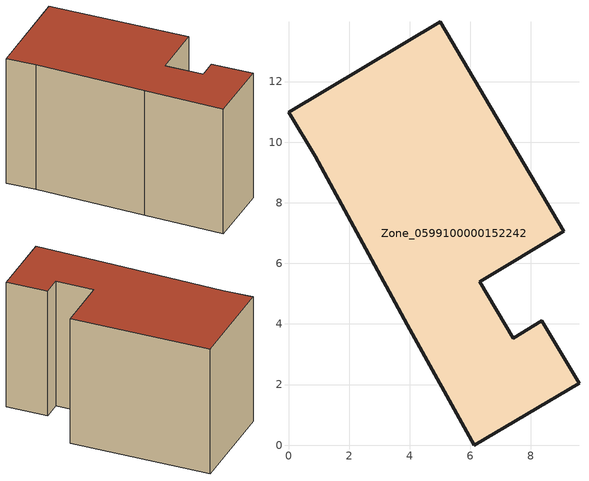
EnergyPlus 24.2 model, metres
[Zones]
Zone_0599100000152242
 floor ground (C_G): 7.42,3.53 8.36,4.1 9.59,2.04 6.13,0 3.92,3.97 0.88,9.53 0,10.99 5.01,13.97 9.09,7.06 6.3,5.4 z0
 wall outside (C_F): 9.09,7.06 5.01,13.97 0,10.99 0.88,9.53 3.92,3.97 6.13,0 9.59,2.04 8.36,4.1 7.42,3.53 6.3,5.4 9.09,7.06 z0:7.66
 roof outside (C_R): 6.13,0 9.59,2.04 8.36,4.1 7.42,3.53 6.3,5.4 9.09,7.06 5.01,13.97 0,10.99 0.88,9.53 3.92,3.97 z7.66
[BUILDING]
Pand.0599100000152242: North Axis=0; Terrain=City; Loads Convergence Tolerance Value=0.04; Temperature Convergence Tolerance Value=0.4; Solar Distribution=FullExterior; Maximum Number of Warmup Days=25; Minimum Number of Warmup Days=1
[Site:Location]
Rotterdam.The.Hague.AP_ZH_NLD Design_Conditions: Latitude=51.96; Longitude=4.45; Time Zone=1; Elevation=-4.5
[SITE:GROUNDTEMPERATURE:BUILDINGSURFACE]
18, 18, 18, 18, 18, 18, 18, 18, 18, 18, 18, 18
[MATERIAL] Thermal Absorptance=0.9; Solar Absorptance=0.7; Visible Absorptance=0.7
Name | Roughness | Thickness | Conductivity | Density | Specific Heat
G.TC.1946 | MediumSmooth | 0.15 | 1 | 540 | 1210
F.TC.1946 | Rough | 0.3 | 0.857143 | 1920 | 840
R.TC.1946 | MediumRough | 0.2 | 0.909091 | 1500 | 1000
[CONSTRUCTION]
C_G: G.TC.1946
C_F: F.TC.1946
C_R: R.TC.1946
[ZONE]
Zone_0599100000152242: Type=1; Multiplier=1; Ceiling Height=Autocalculate; Volume=Autocalculate; Floor Area=autocalculate; Part of Total Floor Area=Yes
[ZONEINFILTRATION:DESIGNFLOWRATE]
Infil_Zone_0599100000152242: Zone or ZoneList or Space or SpaceList=Zone_0599100000152242; Schedule=AlwaysOn; Design Flow Rate Calculation Method=Flow/Area; Flow Rate per Floor Area=0.003; Constant Term Coefficient=1; Temperature Term Coefficient=0; Velocity Term Coefficient=0; Velocity Squared Term Coefficient=0
[HVACTEMPLATE:ZONE:IDEALLOADSAIRSYSTEM]
Zone_0599100000152242: Maximum Heating Supply Air Temperature=50; Minimum Cooling Supply Air Temperature=13; Maximum Heating Supply Air Humidity Ratio=0.0156; Minimum Cooling Supply Air Humidity Ratio=0.0077; Heating Limit=NoLimit; Cooling Limit=NoLimit; Dehumidification Control Type=ConstantSensibleHeatRatio; Cooling Sensible Heat Ratio=0.7; Dehumidification Setpoint=60; Humidification Control Type=None; Humidification Setpoint=30; Outdoor Air Method=None; Outdoor Air Flow Rate per Person=0.00944; Outdoor Air Flow Rate per Zone Floor Area=0; Outdoor Air Flow Rate per Zone=0; Demand Controlled Ventilation Type=None; Outdoor Air Economizer Type=NoEconomizer; Heat Recovery Type=None; Sensible Heat Recovery Effectiveness=0.7; Latent Heat Recovery Effectiveness=0.65
[ZONECONTROL:THERMOSTAT]
ThermostatControl_Zone_0599100000152242: Zone or ZoneList=Zone_0599100000152242; Control Type Schedule=DualSetpointControlType; Control 1=Thermostat_Zone_0599100000152242; Temperature Difference Between Cutout And Setpoint=0
[THERMOSTATSETPOINT:DUALSETPOINT]
Thermostat_Zone_0599100000152242: Heating Setpoint Temperature Schedule=HeatingSetpoint_Zone_0599100000152242; Cooling Setpoint Temperature Schedule=CoolingSetpoint_Zone_0599100000152242
[SCHEDULE:COMPACT]
HeatingSetpoint_Zone_0599100000152242: Through: 12/31, For: AllDays, Until: 24:00, 21
CoolingSetpoint_Zone_0599100000152242: Through: 12/31, For: AllDays, Until: 24:00, 24
DualSetpointControlType: Through: 12/31, For: AllDays, Until: 24:00, 4
AlwaysOn: Through: 12/31, For: AllDays, Until: 24:00, 1
